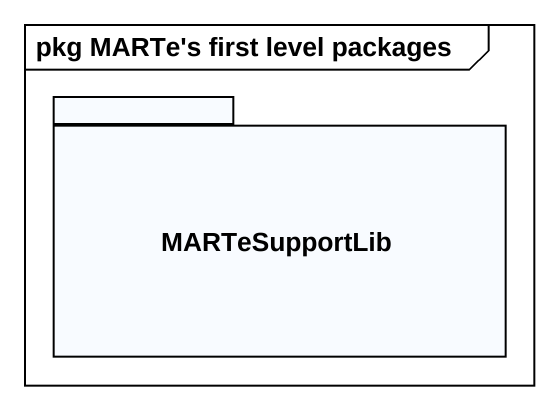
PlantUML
@startuml
mainframe pkg MARTe's first level packages
package MARTeSupportLib {
}
@enduml
